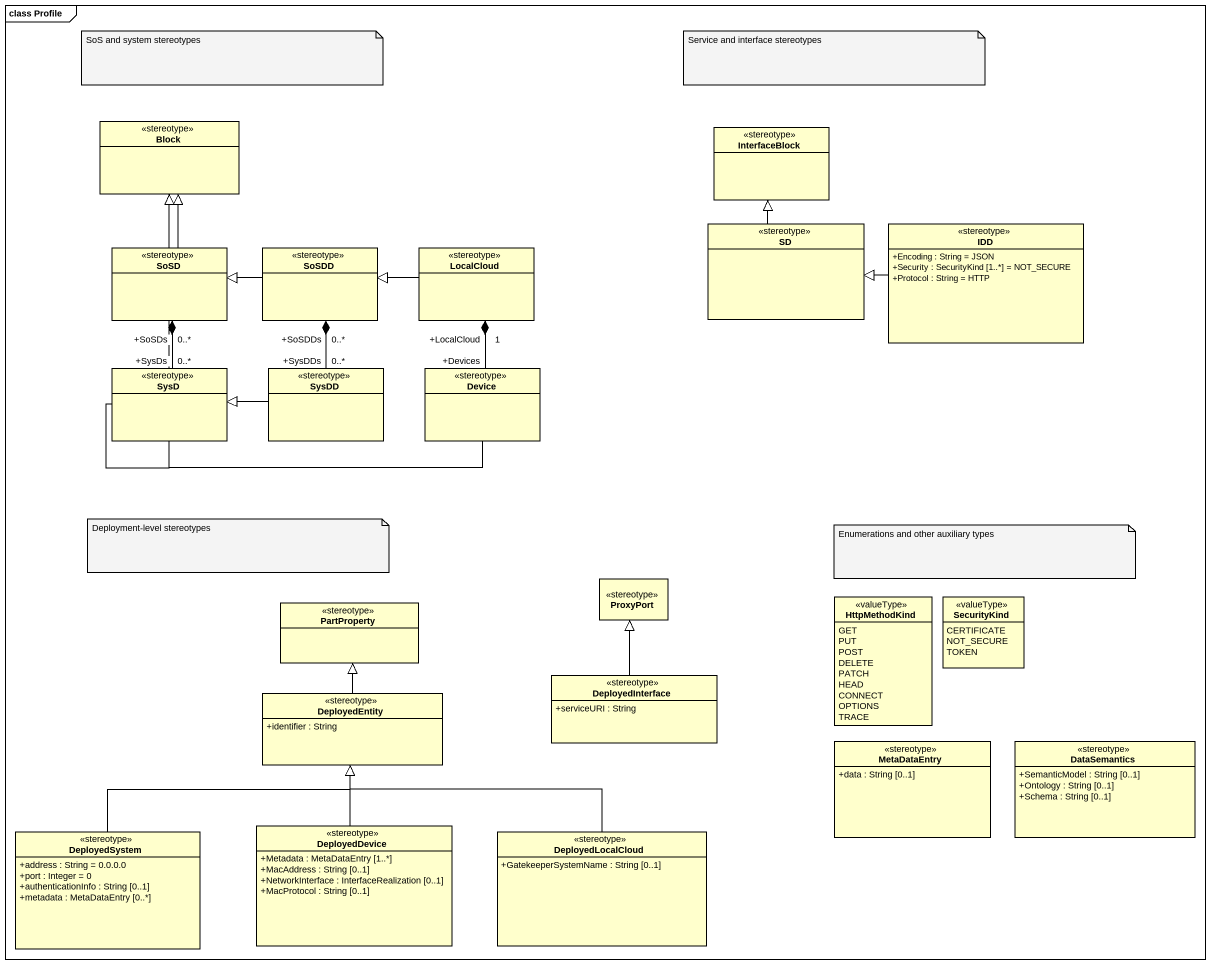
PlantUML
@startuml
mainframe class Profile
hide circle
hide empty members
skinparam classAttributeIconSize 0
class Block <<stereotype>>
class InterfaceBlock <<stereotype>>
class SD <<stereotype>>
class IDD <<stereotype>> {
  +Encoding : String = JSON
  +Security : SecurityKind [1..*] = NOT_SECURE
  +Protocol : String = HTTP
}
class SoSD <<stereotype>>
class SoSDD <<stereotype>>
class LocalCloud <<stereotype>>
class SysD <<stereotype>>
class SysDD <<stereotype>>
class Device <<stereotype>>
class PartProperty <<stereotype>>
class ProxyPort <<stereotype>>
enum HttpMethodKind <<valueType>> {
  GET
  PUT
  POST
  DELETE
  PATCH
  HEAD
  CONNECT
  OPTIONS
  TRACE
}
enum SecurityKind <<valueType>> {
  CERTIFICATE
  NOT_SECURE
  TOKEN
}
class DeployedInterface <<stereotype>> {
  +serviceURI : String
}
class DeployedEntity <<stereotype>> {
  +identifier : String
}
class MetaDataEntry <<stereotype>> {
  +data : String [0..1]
}
class DataSemantics <<stereotype>> {
  +SemanticModel : String [0..1]
  +Ontology : String [0..1]
  +Schema : String [0..1]
}
class DeployedSystem <<stereotype>> {
  +address : String = 0.0.0.0
  +port : Integer = 0
  +authenticationInfo : String [0..1]
  +metadata : MetaDataEntry [0..*]
}
class DeployedDevice <<stereotype>> {
  +Metadata : MetaDataEntry [1..*]
  +MacAddress : String [0..1]
  +NetworkInterface : InterfaceRealization [0..1]
  +MacProtocol : String [0..1]
}
class DeployedLocalCloud <<stereotype>> {
  +GatekeeperSystemName : String [0..1]
}
SD -up-|> InterfaceBlock
IDD -left-|> SD
SoSD -up-|> Block
SoSD "+SoSDs\n0..*" *-- "+SysDs\n0..*" SysD
SoSDD -left-|> SoSD
SoSDD "+SoSDDs\n0..*" *-- "+SysDDs\n0..*" SysDD
LocalCloud -left-|> SoSDD
LocalCloud "+LocalCloud\n1" *-- "+Devices" Device
SysD -up-|> Block
SysDD -left-|> SysD
Device -up-|> Block
DeployedInterface -up-|> ProxyPort
DeployedEntity -up-|> PartProperty
DeployedSystem -up-|> DeployedEntity
DeployedDevice -up-|> DeployedEntity
DeployedLocalCloud -up-|> DeployedEntity
note as N1
  SoS and system stereotypes
end note
note as N2
  Service and interface stereotypes
end note
note as N3
  Deployment-level stereotypes
end note
note as N4
  Enumerations and other auxiliary types
end note
@enduml
